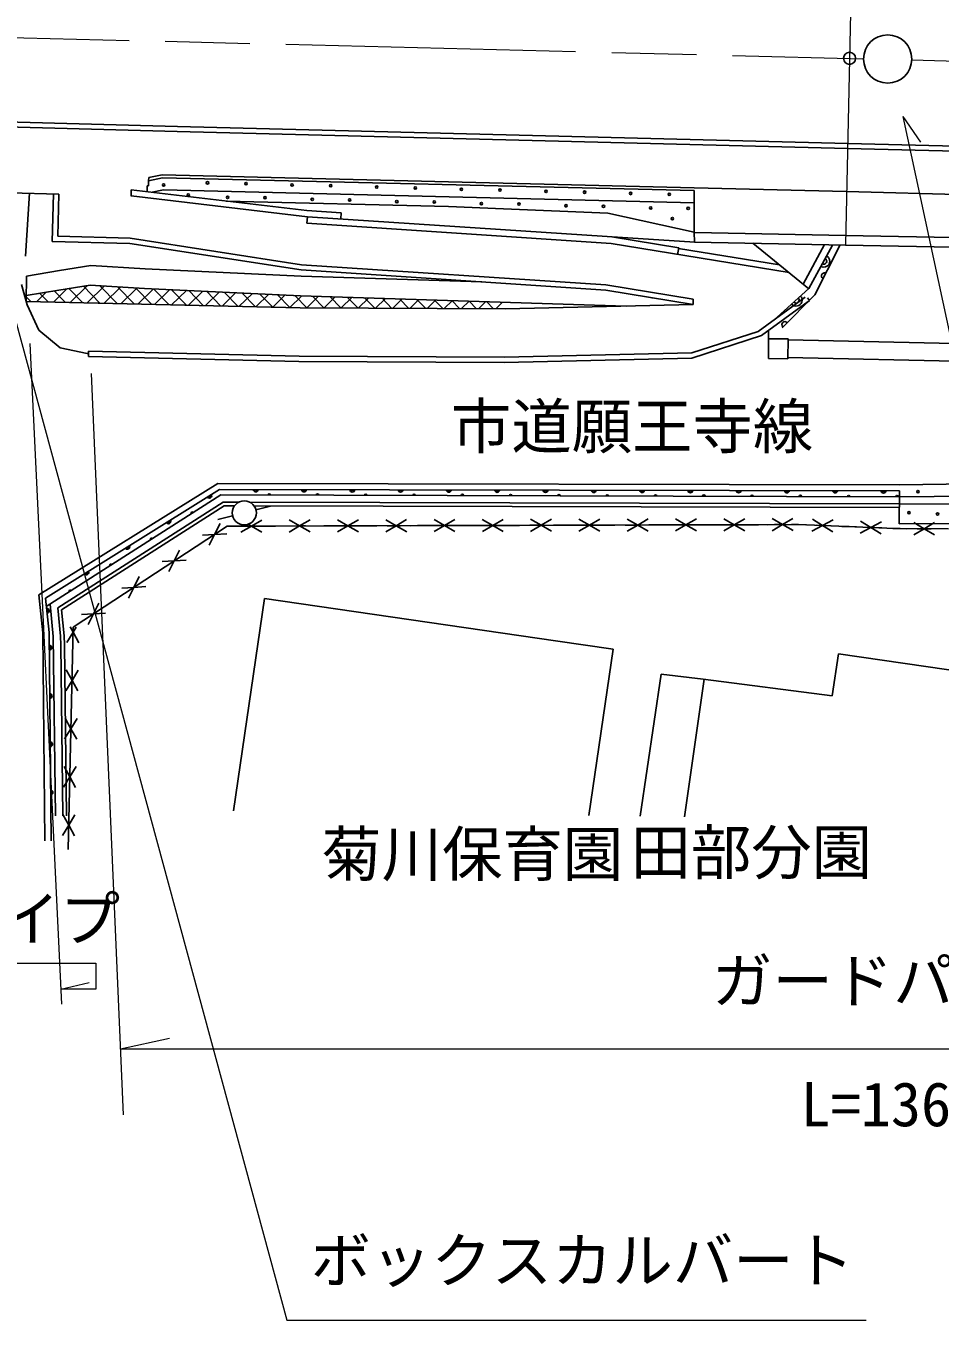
# Model space of a CAD drawing. Units: millimetres, scale not verified. Extents: x 40000 to 680000, y 20000 to 380000.
# Drawn here: x 337036 to 374899, y 236537 to 290138 of the extents above; entities that cross this region are included whole.
import ezdxf
from ezdxf.enums import TextEntityAlignment as Align

# ---------------------------------------------------------------- set-up
doc = ezdxf.new("R2010")
doc.units = ezdxf.units.MM
doc.header["$LTSCALE"] = 1000
doc.header["$PDMODE"] = 32
doc.header["$PDSIZE"] = 500
doc.linetypes.add('CHAIN', pattern=[18.5, 12, -1.5, 3.5, -1.5])
for name, color, linetype, lineweight in [('M-BGD', 7, 'Continuous', 25), ('M-BMK', 2, 'CHAIN', 13), ('M-BMK-HTXT', 7, 'Continuous', 13), ('M-STR-HTXT', 7, 'Continuous', 13), ('M-STR-STR1', 1, 'Continuous', 13)]:
    doc.layers.add(name, color=color, linetype=linetype, lineweight=lineweight)
doc.layers.add('M-OTRS', color=6, linetype='Continuous')
doc.styles.add('ＭＳ ゴシック', font='')
doc.styles.get('ＭＳ ゴシック').set_extended_font_data('MS Gothic')

msp = doc.modelspace()

# ---------------------------------------------------------------- linework, layer by layer
at = {"layer": 'M-BGD'}
for p, q in [((336188, 286164), (343310, 285966)), ((343305, 285767), (336201, 285963)), ((371066, 285064), (343305, 285767)), ((343310, 285966), (371071, 285264)), ((371071, 285264), (422164, 283972)), ((422160, 283772), (371066, 285064)), ((342130, 283852), (342108, 283711)), ((342108, 283725), (342694, 283849)), ((342108, 283711), (342111, 283511)), ((342683, 283969), (342130, 283852)), ((364717, 283436), (342683, 283969)), ((342694, 283849), (364717, 283316)), ((336371, 283226), (338397, 283172)), ((337022, 280606), (337180, 283204)), ((338177, 283178), (338127, 281208)), ((338397, 283172), (338353, 281422)), ((341395, 283091), (341391, 283352)), ((341391, 283352), (348666, 282489)), ((341395, 283100), (348693, 282234)), ((342056, 283273), (342062, 283510)), ((342111, 283511), (342062, 283510)), ((342270, 283248), (342741, 283348)), ((342741, 283348), (364716, 282816)), ((364716, 281591), (364717, 283316)), ((364717, 283436), (371026, 283274)), ((371026, 283274), (394798, 282662)), ((345331, 282885), (354537, 282662)), ((348666, 282489), (350095, 282394)), ((356814, 282565), (354537, 282662)), ((361134, 282386), (356814, 282565)), ((348667, 281963), (348693, 282234)), ((348667, 281963), (361276, 281128)), ((348693, 282235), (361109, 281413)), ((350078, 282143), (350095, 282394)), ((364716, 281591), (361134, 282386)), ((341351, 281342), (338353, 281422)), ((364734, 281183), (361109, 281413)), ((364731, 281183), (364716, 281591)), ((364739, 281584), (370985, 281463)), ((370985, 281463), (381660, 281256)), ((341346, 281122), (338127, 281208)), ((341346, 281122), (348440, 280028)), ((341351, 281342), (348446, 280248)), ((368641, 279919), (361276, 281128)), ((364072, 280948), (361307, 281401)), ((364027, 280676), (364072, 280948)), ((368251, 280236), (364067, 280923)), ((370976, 281062), (364731, 281183)), ((369460, 279253), (367145, 281137)), ((369223, 279446), (370110, 281079)), ((370440, 281059), (369462, 279257)), ((370746, 281043), (369707, 278995)), ((381652, 280855), (370976, 281062)), ((338426, 280001), (337058, 279777)), ((338426, 280001), (339722, 280209)), ((339722, 280209), (341975, 280074)), ((341975, 280074), (348434, 279771)), ((348440, 280028), (361053, 279193)), ((348446, 280248), (361059, 279413)), ((337093, 278579), (336853, 279423)), ((337058, 279777), (337051, 278726)), ((338406, 279194), (339702, 279401)), ((339389, 278670), (338813, 279259)), ((338876, 278682), (339594, 279384)), ((338876, 278682), (339594, 279384)), ((338876, 278682), (339594, 279384)), ((340104, 278653), (339418, 279356)), ((339574, 278665), (340291, 279366)), ((339574, 278665), (340291, 279366)), ((339574, 278665), (340291, 279366)), ((339702, 279401), (341954, 279267)), ((340820, 278636), (340095, 279377)), ((340273, 278649), (340966, 279326)), ((340273, 278649), (340966, 279326)), ((340273, 278649), (340966, 279326)), ((341535, 278618), (340837, 279333)), ((340971, 278632), (341640, 279285)), ((340971, 278632), (341640, 279285)), ((340971, 278632), (341640, 279285)), ((342251, 278601), (341579, 279289)), ((341954, 279267), (348413, 278963)), ((348434, 279771), (355916, 279533)), ((364675, 278820), (361059, 279413)), ((337051, 278726), (348401, 278455)), ((337051, 278726), (337093, 278579)), ((338406, 279194), (337053, 278972)), ((337242, 278721), (337053, 278915)), ((337478, 278715), (337880, 279108)), ((337478, 278715), (337880, 279108)), ((337478, 278715), (337880, 279108)), ((337957, 278704), (337607, 279063)), ((338177, 278699), (338738, 279247)), ((338177, 278699), (338738, 279247)), ((338177, 278699), (338738, 279247)), ((338673, 278687), (338209, 279161)), ((341670, 278615), (342319, 279249)), ((341670, 278615), (342319, 279249)), ((341670, 278615), (342319, 279249)), ((342966, 278584), (342317, 279250)), ((342368, 278599), (343002, 279217)), ((342368, 278599), (343002, 279217)), ((342368, 278599), (343002, 279217)), ((343682, 278567), (343049, 279215)), ((343067, 278582), (343685, 279185)), ((343067, 278582), (343685, 279185)), ((343067, 278582), (343685, 279185)), ((343765, 278565), (344367, 279153)), ((343765, 278565), (344367, 279153)), ((343765, 278565), (344367, 279153)), ((344398, 278550), (343782, 279181)), ((344464, 278549), (345050, 279121)), ((344464, 278549), (345050, 279121)), ((344464, 278549), (345050, 279121)), ((345113, 278533), (344514, 279146)), ((345162, 278532), (345733, 279089)), ((345162, 278532), (345733, 279089)), ((345162, 278532), (345733, 279089)), ((345829, 278516), (345247, 279112)), ((345861, 278515), (346416, 279057)), ((345861, 278515), (346416, 279057)), ((345861, 278515), (346416, 279057)), ((346544, 278499), (345979, 279078)), ((346559, 278499), (347099, 279025)), ((346559, 278499), (347099, 279025)), ((346559, 278499), (347099, 279025)), ((347260, 278482), (346712, 279043)), ((347258, 278482), (347781, 278993)), ((347258, 278482), (347781, 278993)), ((347258, 278482), (347781, 278993)), ((347976, 278465), (347444, 279009)), ((347956, 278465), (348465, 278962)), ((347956, 278465), (348465, 278962)), ((347956, 278465), (348465, 278962)), ((348686, 278453), (348176, 278975)), ((348413, 278963), (361892, 278535)), ((348660, 278453), (349158, 278940)), ((348660, 278453), (349158, 278940)), ((348660, 278453), (349158, 278940)), ((349387, 278451), (348901, 278948)), ((349373, 278451), (349851, 278918)), ((349373, 278451), (349851, 278918)), ((349373, 278451), (349851, 278918)), ((350089, 278448), (349623, 278925)), ((350085, 278448), (350544, 278896)), ((350085, 278448), (350544, 278896)), ((350085, 278448), (350544, 278896)), ((350791, 278445), (350344, 278902)), ((350798, 278445), (351237, 278874)), ((350798, 278445), (351237, 278874)), ((350798, 278445), (351237, 278874)), ((351492, 278442), (351065, 278879)), ((351511, 278442), (351930, 278852)), ((351511, 278442), (351930, 278852)), ((351511, 278442), (351930, 278852)), ((352194, 278439), (351786, 278856)), ((352223, 278439), (352624, 278830)), ((352223, 278439), (352624, 278830)), ((352223, 278439), (352624, 278830)), ((352896, 278436), (352508, 278833)), ((352936, 278436), (353317, 278808)), ((352936, 278436), (353317, 278808)), ((352936, 278436), (353317, 278808)), ((353597, 278433), (353229, 278811)), ((353649, 278433), (354010, 278786)), ((353649, 278433), (354010, 278786)), ((353649, 278433), (354010, 278786)), ((354299, 278431), (353950, 278788)), ((354361, 278430), (354703, 278764)), ((354361, 278430), (354703, 278764)), ((354361, 278430), (354703, 278764)), ((355001, 278428), (354671, 278765)), ((355074, 278427), (355396, 278742)), ((355074, 278427), (355396, 278742)), ((355074, 278427), (355396, 278742)), ((355702, 278425), (355393, 278742)), ((364669, 278600), (361053, 279193)), ((362965, 278880), (363064, 278863)), ((364675, 278820), (364669, 278600)), ((369311, 278901), (367363, 277486)), ((369440, 278723), (367496, 277310)), ((369462, 279257), (368144, 278073)), ((368360, 277636), (369707, 278995)), ((369390, 278686), (369491, 278760)), ((369406, 278877), (369491, 278760)), ((337093, 278579), (337567, 277534)), ((348401, 278455), (356904, 278420)), ((355787, 278424), (356089, 278720)), ((355787, 278424), (356089, 278720)), ((355787, 278424), (356089, 278720)), ((356404, 278422), (356114, 278719)), ((356499, 278422), (356782, 278698)), ((356499, 278422), (356782, 278698)), ((356499, 278422), (356782, 278698)), ((356904, 278420), (364669, 278600)), ((337567, 277534), (338463, 276807)), ((364614, 276381), (367496, 277310)), ((364619, 276600), (367363, 277486)), ((367789, 276356), (367794, 277527)), ((368603, 277172), (367793, 277176)), ((368599, 276352), (368603, 277172)), ((368602, 277138), (378477, 276925)), ((338463, 276807), (339579, 276567)), ((339627, 276443), (339632, 276663)), ((339633, 276663), (348350, 276455)), ((356854, 276421), (364619, 276600)), ((339579, 276567), (339630, 276565)), ((339627, 276443), (348345, 276235)), ((348345, 276235), (356848, 276201)), ((348350, 276455), (356854, 276421)), ((356848, 276201), (364614, 276381)), ((367789, 276356), (368599, 276352)), ((368599, 276398), (378136, 276192)), ((337579, 266571), (344983, 271192)), ((345054, 270942), (337844, 266442)), ((345113, 270715), (337882, 266087)), ((344983, 271192), (373219, 271136)), ((373219, 270886), (345054, 270942)), ((345113, 270715), (373216, 270639)), ((373202, 269513), (373219, 270886)), ((377260, 271195), (373219, 271136)), ((338360, 266037), (345201, 270415)), ((338518, 265960), (345244, 270265)), ((345201, 270415), (345852, 270413)), ((345244, 270265), (345677, 270264)), ((346313, 270412), (373212, 270339)), ((346487, 270262), (373210, 270189)), ((346566, 270093), (347171, 270248)), ((373193, 270639), (377250, 270676)), ((377254, 270326), (373193, 270339)), ((345597, 269846), (344991, 269691)), ((346374, 269421), (346806, 269672)), ((348374, 269426), (347940, 269675)), ((348374, 269426), (348806, 269678)), ((350374, 269432), (349940, 269681)), ((350374, 269432), (350806, 269683)), ((352374, 269437), (351940, 269686)), ((352374, 269437), (352806, 269689)), ((354374, 269443), (353940, 269692)), ((354374, 269443), (354806, 269694)), ((356374, 269449), (355940, 269697)), ((356374, 269449), (356806, 269700)), ((358374, 269454), (357940, 269703)), ((358374, 269454), (358806, 269705)), ((360374, 269460), (359940, 269709)), ((360374, 269460), (360806, 269711)), ((362374, 269465), (361940, 269714)), ((362374, 269465), (362806, 269717)), ((364374, 269471), (363940, 269720)), ((364374, 269471), (364806, 269722)), ((366374, 269477), (365940, 269725)), ((366374, 269477), (366806, 269728)), ((368374, 269482), (367940, 269731)), ((368374, 269482), (368806, 269733)), ((370031, 269444), (369608, 269711)), ((370031, 269444), (370474, 269676)), ((372029, 269363), (371607, 269631)), ((345374, 269418), (338998, 265240)), ((344853, 269077), (344354, 269049)), ((344853, 269077), (344628, 268630)), ((344853, 269077), (345078, 269523)), ((344853, 269077), (345352, 269105)), ((345374, 269418), (347374, 269424)), ((346374, 269421), (345941, 269170)), ((346374, 269421), (346243, 269496)), ((346359, 269421), (346641, 269421)), ((346374, 269421), (346807, 269172)), ((347374, 269424), (349374, 269429)), ((348374, 269426), (347941, 269175)), ((348331, 269426), (348613, 269427)), ((348374, 269426), (348807, 269178)), ((349374, 269429), (351374, 269435)), ((350374, 269432), (349941, 269181)), ((350302, 269432), (350021, 269431)), ((350302, 269432), (350584, 269432)), ((350374, 269432), (350807, 269183)), ((351288, 269434), (351007, 269434)), ((351288, 269434), (351570, 269435)), ((351374, 269435), (353374, 269440)), ((352374, 269437), (351941, 269186)), ((352274, 269437), (351992, 269436)), ((352274, 269437), (352556, 269438)), ((352374, 269437), (352807, 269189)), ((353260, 269440), (352978, 269439)), ((353260, 269440), (353541, 269441)), ((353374, 269440), (355374, 269446)), ((354374, 269443), (353941, 269192)), ((354245, 269443), (353964, 269442)), ((354245, 269443), (354527, 269443)), ((354374, 269443), (354807, 269194)), ((355231, 269445), (354950, 269445)), ((355231, 269445), (355513, 269446)), ((355374, 269446), (357374, 269451)), ((356217, 269448), (355935, 269447)), ((356374, 269449), (355941, 269197)), ((356217, 269448), (356499, 269449)), ((356374, 269449), (356807, 269200)), ((357203, 269451), (356921, 269450)), ((357203, 269451), (357484, 269452)), ((357374, 269451), (359374, 269457)), ((358188, 269454), (357907, 269453)), ((358374, 269454), (357941, 269203)), ((358188, 269454), (358470, 269454)), ((358374, 269454), (358807, 269205)), ((359174, 269456), (358893, 269456)), ((359174, 269456), (359456, 269457)), ((359374, 269457), (361374, 269463)), ((360160, 269459), (359878, 269458)), ((360374, 269460), (359941, 269209)), ((360160, 269459), (360442, 269460)), ((360374, 269460), (360807, 269211)), ((361146, 269462), (360864, 269461)), ((361146, 269462), (361427, 269463)), ((361374, 269463), (363374, 269468)), ((362131, 269465), (361850, 269464)), ((362374, 269465), (361941, 269214)), ((362131, 269465), (362413, 269465)), ((362374, 269465), (362807, 269217)), ((363117, 269467), (362836, 269467)), ((363117, 269467), (363399, 269468)), ((363374, 269468), (365374, 269474)), ((364103, 269470), (363821, 269469)), ((364374, 269471), (363941, 269220)), ((364103, 269470), (364385, 269471)), ((364374, 269471), (364807, 269222)), ((365089, 269473), (364807, 269472)), ((365089, 269473), (365370, 269474)), ((365374, 269474), (367374, 269479)), ((366074, 269476), (365793, 269475)), ((366374, 269477), (365941, 269225)), ((366074, 269476), (366356, 269476)), ((366374, 269477), (366807, 269228)), ((367060, 269478), (366779, 269478)), ((367060, 269478), (367342, 269479)), ((367374, 269479), (369032, 269484)), ((368046, 269481), (367764, 269480)), ((368374, 269482), (367941, 269231)), ((368046, 269481), (368328, 269482)), ((368374, 269482), (368807, 269233)), ((369032, 269484), (368750, 269483)), ((369032, 269484), (369332, 269472)), ((369032, 269484), (371030, 269404)), ((370031, 269444), (369588, 269211)), ((370084, 269442), (369783, 269454)), ((370031, 269444), (370453, 269177)), ((370084, 269442), (370384, 269430)), ((371136, 269399), (370835, 269411)), ((371030, 269404), (373028, 269323)), ((371136, 269399), (371436, 269387)), ((372029, 269363), (371587, 269131)), ((372188, 269357), (371887, 269369)), ((372029, 269363), (372472, 269596)), ((372029, 269363), (372452, 269096)), ((372188, 269357), (372488, 269345)), ((373240, 269315), (372939, 269327)), ((373028, 269323), (373240, 269315)), ((377091, 269536), (373202, 269513)), ((373240, 269315), (373526, 269314)), ((373240, 269315), (375240, 269314)), ((374240, 269314), (373806, 269064)), ((374240, 269314), (373807, 269564)), ((374241, 269314), (373955, 269314)), ((374240, 269314), (374673, 269564)), ((374240, 269314), (374672, 269064)), ((374241, 269314), (374527, 269314)), ((343180, 267981), (343405, 268427)), ((343180, 267981), (343679, 268009)), ((343180, 267981), (342681, 267952)), ((343180, 267981), (342955, 267534)), ((341507, 266885), (341732, 267331)), ((337745, 265004), (337579, 266571)), ((337844, 266442), (337995, 265018)), ((341507, 266885), (341008, 266856)), ((341507, 266885), (341282, 266438)), ((341507, 266885), (342006, 266913)), ((345633, 257633), (346922, 266426)), ((358973, 264675), (346922, 266426)), ((338172, 264845), (338044, 266191)), ((338471, 264866), (338360, 266037)), ((338621, 264876), (338518, 265960)), ((339834, 265788), (340059, 266235)), ((339834, 265788), (339335, 265760)), ((339834, 265788), (339609, 265342)), ((339834, 265788), (340333, 265817)), ((337828, 256383), (337745, 265004)), ((337995, 265018), (338078, 256385)), ((338269, 257417), (338172, 264845)), ((338487, 264502), (338471, 264866)), ((338637, 264507), (338621, 264876)), ((338993, 265030), (338733, 264603)), ((338787, 256032), (338998, 265240)), ((338993, 265030), (338876, 265243)), ((338993, 265030), (339119, 265238)), ((338993, 265030), (339233, 264591)), ((338569, 257421), (338487, 264502)), ((338719, 257422), (338637, 264507)), ((358973, 264675), (361356, 264327)), ((360350, 257431), (361356, 264327)), ((370695, 264132), (370434, 262395)), ((370695, 264132), (376168, 263338)), ((338947, 263030), (338707, 263469)), ((338947, 263030), (339207, 263458)), ((363347, 263289), (362483, 257402)), ((365091, 263087), (363347, 263289)), ((338947, 263030), (338687, 262603)), ((338947, 263030), (339187, 262592)), ((365122, 263083), (364312, 257377)), ((365091, 263087), (370434, 262395)), ((338901, 261031), (338661, 261469)), ((338901, 261031), (339161, 261458)), ((338901, 261031), (338642, 260604)), ((338901, 261031), (339142, 260592)), ((338856, 259031), (338616, 259470)), ((338856, 259031), (339116, 259459)), ((338856, 259031), (338596, 258604)), ((338856, 259031), (339096, 258593)), ((338810, 257032), (338570, 257471)), ((338810, 257032), (339070, 257459)), ((338810, 257032), (338550, 256605)), ((338810, 257032), (339050, 256593))]:
    msp.add_line(p, q, dxfattribs=at)
for centre, radius in [((372727, 288766), 1000), ((342742, 283550), 50), ((344558, 283637), 50), ((346156, 283603), 50), ((348063, 283549), 50), ((349661, 283515), 50), ((343761, 283135), 50), ((345389, 283038), 50), ((346940, 283019), 50), ((351568, 283461), 50), ((353165, 283427), 50), ((355073, 283373), 50), ((356670, 283339), 50), ((358578, 283285), 50), ((360175, 283251), 50), ((362083, 283197), 50), ((363680, 283163), 50), ((348894, 282950), 50), ((350445, 282931), 50), ((352399, 282862), 50), ((353950, 282844), 50), ((355903, 282774), 50), ((357455, 282756), 50), ((359408, 282686), 50), ((360959, 282668), 50), ((362913, 282598), 50), ((364464, 282580), 50), ((363813, 282153), 50), ((373982, 270852), 50), ((346081, 269969), 500), ((373607, 269973), 50), ((374792, 269922), 50)]:
    msp.add_circle(centre, radius, dxfattribs=at)
for centre, radius, start, end in [((370078, 280392), 250, 241.5012, 61.5012), ((370078, 280392), 125, 241.5012, 61.5012), ((370106, 279781), 125, 63.114, 243.114), ((368935, 278783), 250, 221.947, 41.947), ((368935, 278783), 125, 221.947, 41.947), ((368468, 277765), 125, 45.2359, 225.2359), ((344631, 270678), 100, 211.9724, 31.9724), ((344631, 270678), 50, 211.9724, 31.9724), ((346555, 270939), 100, 179.8873, 359.8873), ((346555, 270939), 50, 179.8873, 359.8873), ((347113, 270710), 50, 359.8442, 179.8442), ((348555, 270935), 100, 179.8873, 359.8873), ((348555, 270935), 50, 179.8873, 359.8873), ((349113, 270704), 50, 359.8442, 179.8442), ((350555, 270931), 100, 179.8873, 359.8873), ((350555, 270931), 50, 179.8873, 359.8873), ((351113, 270699), 50, 359.8442, 179.8442), ((352555, 270927), 100, 179.8873, 359.8873), ((352555, 270927), 50, 179.8873, 359.8873), ((353113, 270694), 50, 359.8442, 179.8442), ((354555, 270923), 100, 179.8873, 359.8873), ((354555, 270923), 50, 179.8873, 359.8873), ((355113, 270688), 50, 359.8442, 179.8442), ((356555, 270919), 100, 179.8873, 359.8873), ((356555, 270919), 50, 179.8873, 359.8873), ((357113, 270683), 50, 359.8442, 179.8442), ((358555, 270915), 100, 179.8873, 359.8873), ((358555, 270915), 50, 179.8873, 359.8873), ((359113, 270677), 50, 359.8442, 179.8442), ((360555, 270911), 100, 179.8873, 359.8873), ((360555, 270911), 50, 179.8873, 359.8873), ((361113, 270672), 50, 359.8442, 179.8442), ((362555, 270907), 100, 179.8873, 359.8873), ((362555, 270907), 50, 179.8873, 359.8873), ((363113, 270666), 50, 359.8442, 179.8442), ((364555, 270903), 100, 179.8873, 359.8873), ((364555, 270903), 50, 179.8873, 359.8873), ((365113, 270661), 50, 359.8442, 179.8442), ((366555, 270900), 100, 179.8873, 359.8873), ((366555, 270900), 50, 179.8873, 359.8873), ((367113, 270656), 50, 359.8442, 179.8442), ((368555, 270896), 100, 179.8873, 359.8873), ((368555, 270896), 50, 179.8873, 359.8873), ((369113, 270650), 50, 359.8442, 179.8442), ((370555, 270892), 100, 179.8873, 359.8873), ((370555, 270892), 50, 179.8873, 359.8873), ((371113, 270645), 50, 359.8442, 179.8442), ((372555, 270888), 100, 179.8873, 359.8873), ((372555, 270888), 50, 179.8873, 359.8873), ((373113, 270639), 50, 359.8442, 179.8442), ((342934, 269619), 100, 211.9724, 31.9724), ((342934, 269619), 50, 211.9724, 31.9724), ((343928, 269957), 50, 32.6208, 212.6208), ((341238, 268560), 100, 211.9724, 31.9724), ((341238, 268560), 50, 211.9724, 31.9724), ((342244, 268879), 50, 32.6208, 212.6208), ((339541, 267501), 100, 211.9724, 31.9724), ((339541, 267501), 50, 211.9724, 31.9724), ((340559, 267800), 50, 32.6208, 212.6208), ((338875, 266722), 50, 32.6208, 212.6208), ((337902, 265911), 100, 276.0436, 96.0436), ((337902, 265911), 50, 276.0436, 96.0436), ((338001, 264385), 100, 270.5527, 90.5527), ((338001, 264385), 50, 270.5527, 90.5527), ((338020, 262385), 100, 270.5527, 90.5527), ((338020, 262385), 50, 270.5527, 90.5527), ((338040, 260385), 100, 270.5527, 90.5527), ((338040, 260385), 50, 270.5527, 90.5527), ((338059, 258385), 100, 270.5527, 90.5527), ((338059, 258385), 50, 270.5527, 90.5527)]:
    msp.add_arc(centre, radius, start, end, dxfattribs=at)
at = {"layer": 'M-BMK'}
for p, q in [((273832, 291221), (371730, 288779)), ((373725, 288729), (442154, 286993))]:
    msp.add_line(p, q, dxfattribs=at)
at = {"layer": 'M-OTRS'}
msp.add_point((371150, 288794), dxfattribs=at)
at = {"layer": 'M-STR-HTXT'}
for p, q in [((333952, 287701), (347839, 236537)), ((373349, 286386), (374089, 285318)), ((373349, 286386), (384020, 236829)), ((337206, 276977), (338513, 249628)), ((339746, 275744), (341071, 245045)), ((325622, 251321), (338432, 251321)), ((338432, 251321), (339939, 251321)), ((339939, 251321), (339939, 250242)), ((338484, 250242), (339659, 250525)), ((339939, 250242), (338484, 250242)), ((340954, 247769), (342985, 248211)), ((340954, 247769), (408696, 247769)), ((347839, 236537), (371836, 236537))]:
    msp.add_line(p, q, dxfattribs=at)
at = {"layer": 'M-STR-STR1'}
msp.add_line((371315, 296087), (370977, 281086), dxfattribs=at)

# ---------------------------------------------------------------- texts
at = {"layer": 'M-BGD', "style": 'ＭＳ ゴシック'}
for s, p in [('菊川保育園', (355522, 254376)), ('田部分園', (367079, 254450))]:
    msp.add_text(s, height=1833, dxfattribs=at).set_placement(p, align=Align.BOTTOM_CENTER)
at = {"layer": 'M-BMK-HTXT', "style": 'ＭＳ ゴシック'}
msp.add_text('市道願王寺線', height=1833, dxfattribs=at).set_placement((354644, 272087), align=Align.BOTTOM_LEFT)
at = {"layer": 'M-STR-HTXT', "style": 'ＭＳ ゴシック'}
for s, p in [('ガードパイプ', (325939, 251692)), ('ガードパイプ', (365453, 249127)), ('L=136.4', (369120, 244015)), ('ボックスカルバート', (348828, 237545))]:
    msp.add_text(s, height=1833, dxfattribs=at).set_placement(p, align=Align.BOTTOM_LEFT)

doc.saveas('drawing.dxf')
